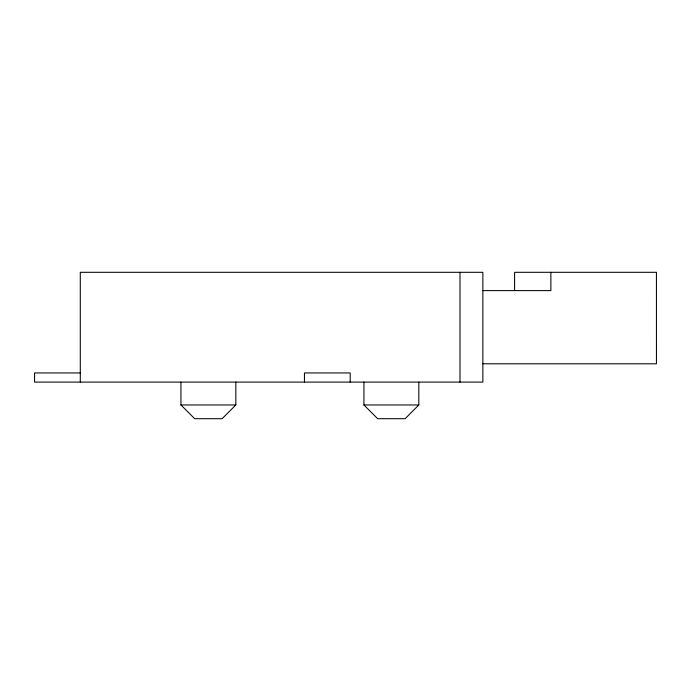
<?xml version="1.0" encoding="UTF-8"?>
<svg xmlns="http://www.w3.org/2000/svg" width="691" height="691" viewBox="0 0 691 691"><rect width="100%" height="100%" fill="white"/><g stroke="black" fill="none" stroke-linecap="round" stroke-linejoin="round"><path stroke-width="1.04" d="M235.83 382.097L235.83 404.969L222.113 418.694L194.663 418.694L180.938 404.969L180.938 382.097M418.815 382.097L418.815 404.969L405.09 418.694L377.649 418.694L363.924 404.969L363.924 382.097M482.862 290.609L550.874 290.609L550.874 272.306M482.862 363.794L656.45 363.794L656.433 272.306L514.588 272.306L514.588 290.609M80.294 372.95L34.55 372.95L34.55 382.097L482.862 382.097L482.862 272.306L80.294 272.306L80.294 382.097M180.938 404.969L235.83 404.969M363.924 404.969L418.815 404.969M459.99 272.306L459.99 382.097M350.199 382.097L350.199 372.95L304.455 372.95L304.455 382.097"/></g></svg>
